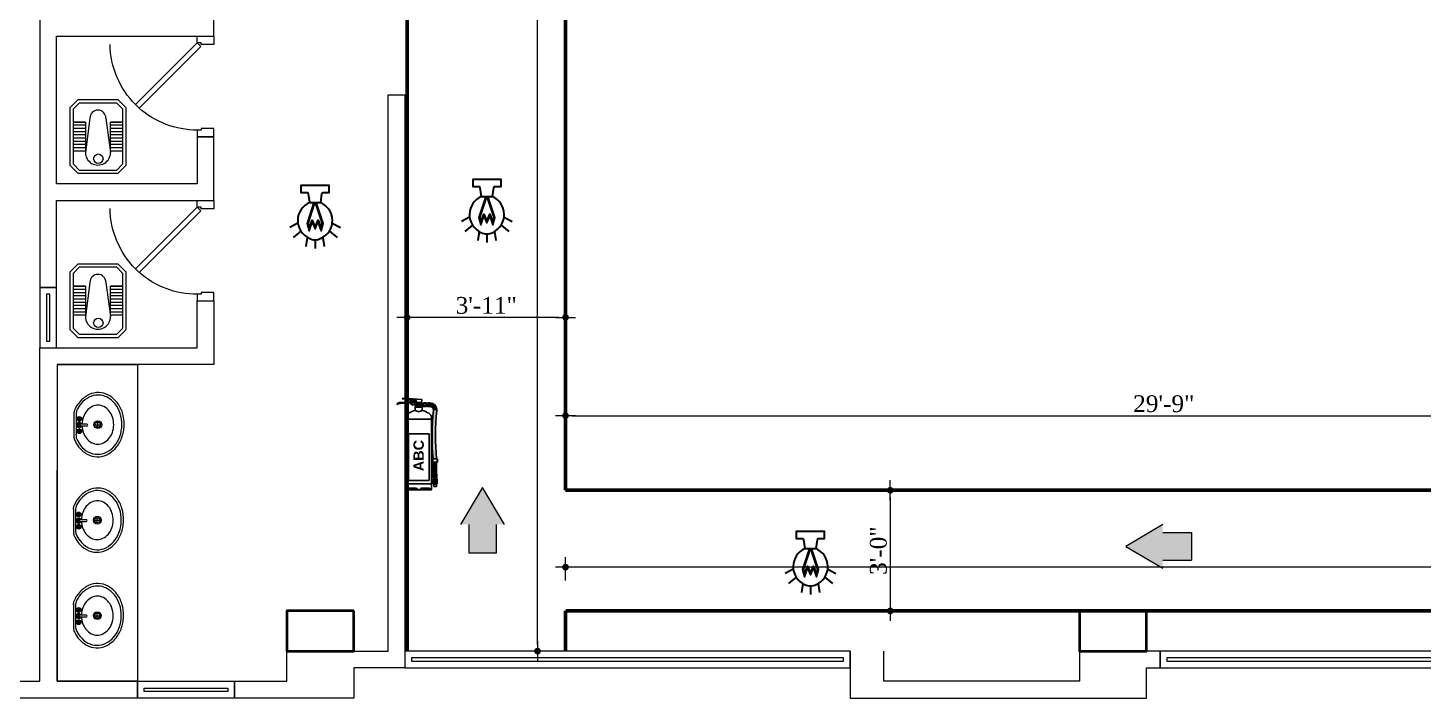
# Model space of a CAD drawing. Header units: inches. Extents: x -250485 to 735580, y -140410 to 288049.
# Drawn here: x 31276.9 to 31693.5, y 21086.4 to 21286.4 of the extents above; entities that cross this region are included whole.
import ezdxf

# ---------------------------------------------------------------- set-up
doc = ezdxf.new("R2010")
doc.units = ezdxf.units.IN
doc.header["$MEASUREMENT"] = 0
doc.header["$PDMODE"] = 35
doc.layers.get('0').update_dxf_attribs({"lineweight": 0})
doc.layers.get('Defpoints').update_dxf_attribs({"lineweight": 0})
for name, color, linetype, lineweight in [('A column', 106, 'Continuous', 40), ('A toilet', 30, 'Continuous', 0), ('A window', 150, 'Continuous', 0), ('coloum', 220, 'Continuous', 0), ('DOOR', 222, 'Continuous', 0), ('Emergency Light', 251, 'Continuous', 15), ('evacuation plan', 162, 'Continuous', 13), ('FURNITURE', 144, 'Continuous', 0), ('Layer1', 134, 'Continuous', 0), ('sheet', 7, 'Continuous', 15), ('wall', 7, 'Continuous', 0)]:
    doc.layers.add(name, color=color, linetype=linetype, lineweight=lineweight)
doc.layers.add('FIREACC', color=30, linetype='Continuous')
doc.layers.add('OUTSIDE', color=253, linetype='Continuous')
doc.styles.add('REG', font='times.ttf')
doc.styles.get("Standard").update_dxf_attribs({"font": 'arialbd.ttf', "height": 24})
doc.dimstyles.new('Dim-Pres', dxfattribs={"dimtxt": 5.5, "dimasz": 2, "dimexe": 1.5, "dimexo": 1.5, "dimgap": 1, "dimtad": 3, "dimdec": 0, "dimzin": 3, "dimdsep": 46, "dimlunit": 4, "dimtxsty": 'REG', "dimblk": 'point', "dimcen": 2, "dimclrd": 256, "dimclre": 256, "dimclrt": 7, "dimadec": 0, "dimazin": 0, "dimtfac": 0.75, "dimtdec": 0, "dimtmove": 1, "dimatfit": 3, "dimldrblk": 'point', "dimfxl": 0, "dimtolj": 1, "dimtzin": 0, "dimlwd": -1, "dimlwe": -1, "dimarcsym": 1})

# ---------------------------------------------------------------- blocks, each defined once
blk = doc.blocks.new('A$C6FAC093D')
at = {"layer": 'A window', "ltscale": 30, "elevation": 0.3}
blk.add_lwpolyline([(12.82, 10.43), (7.82, 10.43), (7.82, -7.57), (12.82, -7.57), (12.82, 10.43)], dxfattribs=at)
blk.add_lwpolyline([(10.82, 8.43), (9.82, 8.43), (9.82, -5.57), (10.82, -5.57)], close=True, dxfattribs=at)
blk = doc.blocks.new('A$C4EEE71B2')
at = {"layer": 'A window', "ltscale": 30, "elevation": 0.3}
blk.add_lwpolyline([(-22.16, 14.13), (-22.16, 9.13), (110.84, 9.13), (110.84, 14.13), (-22.16, 14.13)], dxfattribs=at)
blk.add_lwpolyline([(-20.16, 12.13), (-20.16, 11.13), (108.84, 11.13), (108.84, 12.13)], close=True, dxfattribs=at)
blk = doc.blocks.new('A$C0D471ECC')
at = {"layer": 'A window', "ltscale": 30, "elevation": 0.3}
blk.add_lwpolyline([(-50.51, 36.74), (-50.51, 31.74), (93.49, 31.74), (93.49, 36.74), (-50.51, 36.74)], dxfattribs=at)
blk.add_lwpolyline([(-48.51, 34.74), (-48.51, 33.74), (91.49, 33.74), (91.49, 34.74)], close=True, dxfattribs=at)
blk = doc.blocks.new('30 door')
at = {"layer": 'DOOR'}
blk.add_lwpolyline([(-5, 28), (-5, 30), (0, 30), (0, 27.5), (-3.75, 27.5), (-3.75, 28), (-5, 28, 0.181643), (-22.32, 21.45), (-23.38, 20.38), (-5, 2), (-5, 0), (0, 0), (0, 2.5), (-3.75, 2.5), (-3.75, 2), (-5, 2), (-3.94, 3.06), (-22.32, 21.45), (-23.38, 20.38, 0.194724), (-31, 2.42, 0.196084)], format="xyb", dxfattribs=at)
blk = doc.blocks.new('HGJGHJ')
at = {"layer": 'FURNITURE', "linetype": 'Continuous'}
for p, q in [((30654.36, 4929.01), (30651.96, 4926.61)), ((30654.36, 4929.01), (30671.65, 4929.01)), ((30671.65, 4929.01), (30674.05, 4926.61)), ((30651.96, 4914.79), (30651.96, 4926.61)), ((30654.76, 4928.05), (30652.92, 4926.21)), ((30652.92, 4915.19), (30652.92, 4926.21)), ((30654.76, 4928.05), (30671.25, 4928.05)), ((30657.53, 4923.08), (30667.73, 4924.46)), ((30658.68, 4928.05), (30667.33, 4928.05)), ((30658.68, 4924.45), (30658.68, 4928.05)), ((30658.68, 4928.05), (30658.68, 4924.45)), ((30667.33, 4924.45), (30658.68, 4924.45)), ((30659.64, 4928.05), (30659.64, 4924.45)), ((30660.6, 4928.05), (30660.6, 4924.45)), ((30661.56, 4928.05), (30661.56, 4924.45)), ((30662.52, 4928.05), (30662.52, 4924.45)), ((30663.48, 4928.05), (30663.48, 4924.45)), ((30664.44, 4928.05), (30664.44, 4924.45)), ((30665.4, 4928.05), (30665.4, 4924.45)), ((30666.37, 4928.05), (30666.37, 4924.45)), ((30667.33, 4928.05), (30667.33, 4924.45)), ((30671.25, 4928.05), (30673.09, 4926.21)), ((30673.09, 4926.21), (30673.09, 4915.19)), ((30674.05, 4926.61), (30674.05, 4914.79)), ((30657.53, 4918.27), (30667.73, 4916.93)), ((30658.68, 4916.95), (30667.33, 4916.95)), ((30658.68, 4913.35), (30658.68, 4916.95)), ((30658.68, 4916.95), (30658.68, 4913.35)), ((30659.64, 4916.95), (30659.64, 4913.35)), ((30660.6, 4916.95), (30660.6, 4913.35)), ((30661.56, 4916.95), (30661.56, 4913.35)), ((30662.52, 4916.95), (30662.52, 4913.35)), ((30663.48, 4916.95), (30663.48, 4913.35)), ((30664.44, 4916.95), (30664.44, 4913.35)), ((30665.4, 4916.95), (30665.4, 4913.35)), ((30666.37, 4916.95), (30666.37, 4913.35)), ((30667.33, 4916.95), (30667.33, 4913.35)), ((30654.36, 4912.39), (30651.96, 4914.79)), ((30654.76, 4913.35), (30652.92, 4915.19)), ((30671.65, 4912.39), (30654.36, 4912.39)), ((30671.25, 4913.35), (30654.76, 4913.35)), ((30667.33, 4913.35), (30658.68, 4913.35)), ((30673.09, 4915.19), (30671.25, 4913.35)), ((30674.05, 4914.79), (30671.65, 4912.39))]:
    blk.add_line(p, q, dxfattribs=at)
blk.add_circle((30669.61, 4920.81), 1.4, dxfattribs=at)
for centre, radius, start, end in [((30667.74, 4920.7), 3.77, 269.8864, 90.1136), ((30657.53, 4920.68), 2.4, 90, 270)]:
    blk.add_arc(centre, radius, start, end, dxfattribs=at)
blk = doc.blocks.new('Faucet - Bathroom top')
for p, q in [((-4.107, 0.125), (-4.375, 0.125)), ((-3.75, 0.4788), (-3.75, 0.75)), ((-3.5, 0.482), (-3.5, 0.75)), ((-3.1461, 0.125), (-2.875, 0.125)), ((3.143, 0.125), (2.875, 0.125)), ((3.5, 0.4788), (3.5, 0.75)), ((3.75, 0.482), (3.75, 0.75)), ((4.1039, 0.125), (4.375, 0.125)), ((-4.1039, -0.125), (-4.375, -0.125)), ((-3.75, -0.4821), (-3.75, -0.75)), ((-3.5, -0.4789), (-3.5, -0.75)), ((-3.143, -0.125), (-2.875, -0.125)), ((-0.5, -0.8639), (-0.5, -4.5)), ((0.5, -4.5), (0.5, -0.8631)), ((3.1461, -0.125), (2.875, -0.125)), ((3.5, -0.4821), (3.5, -0.75)), ((3.75, -0.4789), (3.75, -0.75)), ((4.107, -0.125), (4.375, -0.125))]:
    blk.add_line(p, q)
for centre, radius in [((-3.625, 0), 1.375), ((-4.625, 0), 0.2795), ((-3.625, 0), 0.5), ((-3.625, 1), 0.2795), ((-2.625, 0), 0.2795), ((0, 0), 0.5), ((3.625, 0), 1.375), ((2.625, 0), 0.2795), ((3.625, 0), 0.5), ((3.625, 1), 0.2795), ((4.625, 0), 0.2795), ((-3.625, -1), 0.2795), ((3.625, -1), 0.2795)]:
    blk.add_circle(centre, radius)
for centre, radius, start, end in [((-3.625, 0), 1, 105.2407, 164.2093), ((-3.625, 0), 1, 16.44125, 74.07887), ((0, 0), 1.5, 289.6514, 250.3603), ((0, 0), 1, 300.3431, 239.7554), ((3.625, 0), 1, 106.12, 164.0884), ((3.625, 0), 1, 16.23422, 73.90469), ((-3.625, 0), 1, 196.2342, 253.9047), ((-3.625, 0), 1, 286.12, 344.0884), ((0, -4.5), 0.5, 180, 0), ((3.625, 0), 1, 196.4413, 254.0789), ((3.625, 0), 1, 285.2407, 344.2093)]:
    blk.add_arc(centre, radius, start, end)
blk = doc.blocks.new('basin')
at = {"layer": 'A toilet'}
for p, q in [((4321.59, -53481.96), (4321.59, -53486.67)), ((4322.02, -53482.45), (4322.02, -53486.25)), ((4326.52, -53484.85), (4326.52, -53483.78)), ((4325.98, -53484.32), (4327.06, -53484.32))]:
    blk.add_line(p, q, dxfattribs=at)
at = {"layer": 'A toilet', "linetype": 'Continuous'}
for points in [[(4321.71, -53487.43, 0.062243), (4322.54, -53488.86, 0.104469), (4324.31, -53490.37, 0.117634), (4326.3, -53490.92, 0.117634), (4328.33, -53490.5, 0.104469), (4330.19, -53489.11, 0.090016), (4331.41, -53487.06, 0.08192), (4331.92, -53484.49, 0.08192), (4331.58, -53481.89, 0.090016), (4330.49, -53479.77, 0.104469), (4328.73, -53478.26, 0.117634), (4326.73, -53477.71, 0.117634), (4324.7, -53478.13, 0.104469), (4322.85, -53479.52, 0.081852), (4321.7, -53481.37)], [(4322.14, -53487.18, 0.066025), (4322.96, -53488.57, 0.104678), (4324.6, -53489.94, 0.118622), (4326.43, -53490.41, 0.118622), (4328.27, -53489.99, 0.104678), (4329.95, -53488.67, 0.089562), (4331.03, -53486.76, 0.081185), (4331.46, -53484.38, 0.081185), (4331.1, -53481.99, 0.089562), (4330.07, -53480.06, 0.104678), (4328.43, -53478.69, 0.118622), (4326.6, -53478.22, 0.118622), (4324.76, -53478.64, 0.104678), (4323.09, -53479.96, 0.073678), (4322.14, -53481.5, 0.073678)], [(4323.26, -53484.57, 0.066324), (4323.5, -53485.85, 0.089718), (4324.18, -53487.12, 0.104607), (4325.26, -53488.02, 0.118283), (4326.47, -53488.32, 0.118283), (4327.69, -53488.04, 0.104607), (4328.79, -53487.17, 0.089718), (4329.5, -53485.92, 0.081436), (4329.78, -53484.35, 0.081436), (4329.54, -53482.78, 0.089718), (4328.85, -53481.51, 0.104607), (4327.77, -53480.61, 0.118283), (4326.56, -53480.31, 0.118283), (4325.35, -53480.59, 0.104607), (4324.24, -53481.46, 0.089718), (4323.53, -53482.71, 0.078525), (4323.26, -53484.22, 0.078525)]]:
    blk.add_lwpolyline(points, format="xyb", dxfattribs=at)
at = {"layer": 'A toilet'}
for radius in [0.81, 0.54]:
    blk.add_circle((4326.52, -53484.32), radius, dxfattribs=at)
for centre, radius, start, end in [((4323.34, -53482), 1.76, 159.183, 181.1289), ((4326.32, -53482.54), 4.3, 166.0045, 178.8129), ((4324.24, -53486.64), 2.65, 180.7221, 197.4282), ((4326.44, -53486.15), 4.43, 181.2737, 193.4618)]:
    blk.add_arc(centre, radius, start, end, dxfattribs=at)
at = {"layer": 'A toilet', "xscale": 0.3518484480027837, "yscale": 0.3518484480027837, "zscale": 0.3518484480027837, "rotation": 90}
blk.add_blockref('Faucet - Bathroom top', (4322.69, -53484.4), dxfattribs=at)
blk = doc.blocks.new('A$C73E65062')
at = {"layer": 'A window', "ltscale": 30}
for points in [[(-62.86, 12.97), (-33.86, 12.97), (-33.86, 7.97), (-62.86, 7.97)], [(-60.86, 10.97), (-35.86, 10.97), (-35.86, 9.97), (-60.86, 9.97)]]:
    blk.add_lwpolyline(points, close=True, dxfattribs=at)
blk = doc.blocks.new('dot')
at = {"color": 4}
for p, q in [((-1.5, 0), (1.5, 0)), ((0, 1.5), (0, -1.5))]:
    blk.add_line(p, q, dxfattribs=at)
at = {"color": 6, "const_width": 0.5}
blk.add_lwpolyline([(-0.25, 0, 1), (0.25, 0, 1)], format="xyb", close=True, dxfattribs=at)
blk = doc.blocks.new('point')
blk.add_blockref('dot', (0, 0))
blk = doc.blocks.new('*D561')
at = {"layer": 'Defpoints', "color": 0, "ltscale": 30, "transparency": 16777216}
for p in [(31538.89, 21148.43), (31534.37, 21112.43), (31538.89, 21112.43)]:
    blk.add_point(p, dxfattribs=at)
at = {"layer": 'Layer1', "ltscale": 30, "transparency": 16777216}
for p, q in [((31537.39, 21148.43), (31532.87, 21148.43)), ((31534.37, 21146.43), (31534.37, 21114.43)), ((31537.39, 21112.43), (31532.87, 21112.43))]:
    blk.add_line(p, q, dxfattribs=at)
at = {"layer": 'Layer1', "ltscale": 30, "transparency": 16777216, "xscale": 2, "yscale": 2, "zscale": 2}
for p, rotation in [((31534.37, 21148.43), 90), ((31534.37, 21112.43), 270)]:
    blk.add_blockref('point', p, dxfattribs=dict(at, rotation=rotation))
at = {"layer": 'Layer1', "color": 7, "ltscale": 30, "transparency": 16777216, "insert": (31530.83, 21130.43), "char_height": 5, "attachment_point": 5, "rotation": 90, "style": 'REG'}
blk.add_mtext('\\A1;3\'-0"', dxfattribs=at)
blk = doc.blocks.new('A$C16DB04AD')
at = {"layer": 'Emergency Light', "color": 154, "lineweight": 30}
for p, q in [((-6.54, -14.39), (-9.59, -15.98)), ((6.54, -14.39), (9.59, -15.98)), ((-5.43, -17.4), (-8.33, -19.77)), ((-2.95, -19.78), (-3.46, -23.22)), ((0, -20.7), (0, -24)), ((2.95, -19.78), (3.46, -23.22)), ((5.43, -17.4), (8.33, -19.77))]:
    blk.add_line(p, q, dxfattribs=at)
blk.add_lwpolyline([(-2, -6.57), (-2.49, -3.28, 0.371278), (-2.94, -2.89), (-5.25, -2.89), (-5.25, 0), (5.25, 0), (5.25, -2.89), (2.94, -2.89, 0.371278), (2.49, -3.28), (2, -6.57)], format="xyb", dxfattribs=at)
at = {"layer": 'Emergency Light', "color": 1, "lineweight": 30}
blk.add_lwpolyline([(-0.43, -6.57), (-3.01, -14.48), (-2.28, -17.27), (-1.1, -13.91), (0, -16.5), (1.1, -13.91), (2.28, -17.27), (3.01, -14.48), (0.43, -6.57)], dxfattribs=at)
blk.add_lwpolyline([(0.43, -7.28, 0.690361), (-0.43, -7.28), (-2.75, -14.5), (-2.25, -16.42), (-1.12, -13.21), (0, -15.86), (1.12, -13.21), (2.25, -16.42), (2.75, -14.5), (0.43, -7.28)], format="xyb", dxfattribs=at)
at = {"layer": 'Emergency Light', "color": 154, "lineweight": 30}
blk.add_lwpolyline([(-2.02, -6.58), (2, -6.57)], dxfattribs=at)
for centre, radius, start, end in [((0.78, -13.41), 7.38, 112.0671, 245.9767), ((-0.78, -13.41), 7.38, 294.0233, 67.9329), ((0, -15.96), 4.74, 241.9689, 298.0311)]:
    blk.add_arc(centre, radius, start, end, dxfattribs=at)
blk = doc.blocks.new('hfev')
at = {"layer": 'evacuation plan'}
h = blk.add_hatch(color=60, dxfattribs=at)
h.dxf.hatch_style = 1
h.paths.add_polyline_path([(40299.06, 13041.14), (40287.18, 13021.16), (40310.94, 13021.16)])
h.paths.add_polyline_path([(40306.54, 13021.16), (40291.58, 13021.16), (40291.58, 13005.53), (40306.54, 13005.53)])
at = {"layer": 'evacuation plan', "color": 9, "true_color": 0xafd9aa}
for p, q in [((40287.18, 13021.16), (40299.06, 13041.14)), ((40299.06, 13041.14), (40310.94, 13021.16)), ((40291.58, 13021.16), (40291.58, 13005.53)), ((40306.54, 13021.16), (40306.54, 13005.53)), ((40291.58, 13005.53), (40306.54, 13005.53))]:
    blk.add_line(p, q, dxfattribs=at)
blk = doc.blocks.new('*U196')
at = {"layer": 'OUTSIDE', "linetype": 'Continuous'}
for points in [[(-85.3, 498), (-100.1, 481.8), (-46.6, 485.8)], [(-46.6, 485.8), (-100.1, 481.8), (-64, 484)], [(-64.2, 504), (-85.3, 498), (-52.4, 503.4)], [(-52.4, 503.4), (-85.3, 498), (-46.6, 502.2)], [(-43.2, 502.2), (-85.3, 498), (-43.2, 485.8)], [(-85.3, 498), (-43.2, 502.2), (-46.6, 502.2)], [(-85.3, 498), (-46.6, 485.8), (-43.2, 485.8)], [(-52.4, 503.4), (-58.3, 504), (-64.2, 504)], [(-46.6, 485.8), (-64, 484), (-52.4, 484.6)], [(-100.1, 481.8), (-104.2, 460.2), (-78.9, 477.6)], [(-78.9, 477.6), (-104.2, 460.2), (-84.3, 462.4)], [(-84.3, 462.4), (-104.2, 460.2), (-76.6, 321.2)], [(-104.2, 460.2), (-96.6, 320.1), (-76.6, 321.2)], [(-64, 484), (-100.1, 481.8), (-78.9, 477.6)], [(-52.4, 484.6), (-64, 484), (-58.3, 484)], [(-96.6, 320.1), (-102.4, 180), (-82.5, 180)], [(-76.6, 321.2), (-96.6, 320.1), (-82.5, 180)], [(-102.8, 111), (-104.2, 62), (-84.2, 62)], [(-82, 160), (-102.8, 111), (-82.8, 111)], [(-102, 160), (-102.8, 111), (-82, 160)], [(-82.8, 111), (-102.8, 111), (-84.2, 62)]]:
    blk.add_solid(points, dxfattribs=at)
blk = doc.blocks.new('*U195')
at = {"layer": 'OUTSIDE', "linetype": 'Continuous'}
for points in [[(0, 488.3), (-0.7, 487.2), (0.9, 485.5)], [(-0.7, 487.2), (-0.3, 486), (0.9, 485.5)], [(0.4, 499.9), (0, 488.3), (0.9, 485.5)], [(0.8, 499.9), (0.4, 499.9), (0.9, 485.5)], [(0.9, 499.9), (0.8, 499.9), (0.9, 485.5)], [(0.9, 499.9), (0.9, 485.5), (1.7, 488.3)], [(1.2, 499.9), (0.9, 499.9), (1.7, 488.3)], [(1.7, 488.3), (0.9, 485.5), (2.4, 487.2)], [(2.4, 487.2), (0.9, 485.5), (2, 486)]]:
    blk.add_solid(points, dxfattribs=at)
blk = doc.blocks.new('ABC')
at = {"layer": 'FIREACC', "color": 11}
for p, q in [((-39154.2, 31706.6), (-39205.4, 31703.9)), ((-39153.3, 31701.1), (-39200, 31699.5)), ((-39151.6, 31714.1), (-39192.8, 31719.9)), ((-39100.5, 31717.2), (-39188.6, 31723.6)), ((-39133.8, 31707.7), (-39153.8, 31706.7)), ((-39127.3, 31701.9), (-39152.9, 31701.1)), ((-39135.7, 31711.8), (-39151.1, 31714)), ((-39133.7, 31709.3), (-39133.9, 31706.3)), ((-39099.5, 31682), (-39131.5, 31682)), ((-39131.5, 31682), (-39131.5, 31666)), ((-39126.8, 31704), (-39131.4, 31703.7)), ((-39100.3, 31685.2), (-39130.7, 31685.2)), ((-39130.7, 31683.6), (-39130.7, 31682)), ((-39100.3, 31683.6), (-39130.7, 31683.6)), ((-39129.4, 31697.8), (-39129.4, 31701.2)), ((-39129.4, 31701.2), (-39127.5, 31701.2)), ((-39129.4, 31685.2), (-39129.4, 31697.1)), ((-39127, 31701.2), (-39101.6, 31701.2)), ((-39105.9, 31702.6), (-39126.8, 31701.9)), ((-39105.9, 31705.1), (-39126.3, 31704)), ((-39106, 31703.5), (-39105.9, 31705.1)), ((-39102.2, 31701.2), (-39101.8, 31707.1)), ((-39100.5, 31717.2), (-39101.7, 31701.2)), ((-39101.6, 31685.2), (-39101.6, 31701.2)), ((-39100.3, 31683.6), (-39100.3, 31682)), ((-39099.5, 31682), (-39099.5, 31666)), ((-39175.5, 31633.6), (-39175.5, 31300.6)), ((-39055.5, 31633.6), (-39055.5, 31300.6)), ((-39128.8, 31305.6), (-39163.6, 31305.6)), ((-39102.2, 31305.6), (-39066.5, 31305.6))]:
    blk.add_line(p, q, dxfattribs=at)
for centre, radius in [((-39115.5, 31693.2), 8), ((-39115.5, 31693.2), 7.11), ((-39104.1, 31703.3), 0.818)]:
    blk.add_circle(centre, radius, dxfattribs=at)
for centre, radius, start, end in [((-39201.9, 31687.7), 16.6, 102.07309, 158.07865), ((-39195.2, 31655.6), 44.2, 96.19339, 120.02539), ((-39188.8, 31719.6), 4, 85.8388, 175.8388), ((-39115, 31581.1), 86.5, 100.99993, 123.20795), ((-39136.1, 31709.5), 2.4, 355.8388, 82.00949), ((-39131.5, 31706.1), 2.4, 175.8388, 273.07991), ((-39130.7, 31684.4), 0.8, 90, 270), ((-39104.1, 31703.3), 1.96, 175.8388, 355.8388), ((-39100.3, 31684.4), 0.8, 270, 90), ((-39116, 31581.1), 86.5, 56.79205, 79.00007), ((-39149.4, 31630.6), 26.3, 119.53105, 173.38982), ((-39081.6, 31630.6), 26.3, 6.61018, 60.46895), ((-39171.3, 31302.3), 4.51, 202.08138, 252.76633), ((-39172.9, 31302.4), 4.45, 276.37731, 340.98679), ((-39160, 31298.3), 9.06, 135.26832, 162.98104), ((-39164, 31301.8), 3.74, 83.25735, 130.41736), ((-39128.4, 31298.8), 6.79, 39.64174, 93.39989), ((-39115.8, 31305.7), 7.75, 199.80056, 272.52003), ((-39115.2, 31305.7), 7.75, 267.47997, 340.19944), ((-39102.6, 31298.8), 6.79, 86.60011, 140.35826), ((-39067, 31301.8), 3.74, 49.58264, 96.74265), ((-39071, 31298.3), 9.06, 17.01896, 44.73168), ((-39058.1, 31302.4), 4.45, 199.01321, 263.62269), ((-39059.7, 31302.3), 4.51, 287.23367, 337.91862)]:
    blk.add_arc(centre, radius, start, end, dxfattribs=at)
at = {"layer": 'OUTSIDE', "color": 11}
for p, q in [((-39125.1, 31706.4), (-39126.9, 31706.4)), ((-39126.9, 31705.7), (-39125.1, 31705.7)), ((-39118.4, 31695), (-39120.3, 31696.2)), ((-39116.2, 31689.4), (-39118.2, 31699.8)), ((-39115.8, 31697.9), (-39116.2, 31688.6)), ((-39115.8, 31697.9), (-39115.5, 31697.9)), ((-39115.8, 31697.9), (-39115.5, 31697.9)), ((-39115.1, 31697.9), (-39115.5, 31697.9)), ((-39115.1, 31697.9), (-39114.8, 31688.6)), ((-39114.8, 31689.4), (-39112.8, 31699.8)), ((-39112.6, 31695), (-39110.7, 31696.2)), ((-39101.7, 31701.2), (-39102.2, 31701.2)), ((-39096.3, 31699.5), (-39101.6, 31699.5)), ((-39096.3, 31695.5), (-39101.6, 31695.5)), ((-39096.3, 31690.9), (-39101.6, 31690.9)), ((-39096.3, 31686.9), (-39101.6, 31686.9)), ((-39096.3, 31699.5), (-39096.3, 31686.9)), ((-39080.4, 31698.9), (-39092, 31698.9)), ((-39080.3, 31697.8), (-39092, 31697.8)), ((-39080.3, 31688.6), (-39092, 31688.6)), ((-39080.4, 31687.5), (-39092, 31687.5)), ((-39080.3, 31701.2), (-39091.7, 31701.2)), ((-39080.3, 31685.2), (-39091.7, 31685.2)), ((-39080.3, 31701.2), (-39080.3, 31685.2)), ((-39080.2, 31686.6), (-39077.6, 31686.6)), ((-39063.4, 31685.2), (-39068.2, 31685.2)), ((-39055.5, 31626), (-39175.5, 31626)), ((-39055.5, 31326), (-39175.5, 31326)), ((-39058.3, 31298), (-39172.7, 31298))]:
    blk.add_line(p, q, dxfattribs=at)
at = {"layer": 'OUTSIDE', "color": 1}
for p, q in [((-39080.2, 31699.8), (-39077.6, 31699.8)), ((-39063.4, 31701.2), (-39068.2, 31701.2)), ((-39163.5, 31341.8), (-39163.5, 31557.8)), ((-39163.5, 31557.8), (-39067.5, 31557.8)), ((-39067.5, 31557.8), (-39067.5, 31341.8)), ((-39055.5, 31442), (-39027.5, 31442)), ((-39055.5, 31426), (-39027.5, 31426)), ((-39049.5, 31442), (-39049.5, 31426)), ((-39029.6, 31442), (-39029.6, 31426)), ((-39027.5, 31442), (-39027.5, 31426)), ((-39067.5, 31341.8), (-39163.5, 31341.8)), ((-39049, 31347.6), (-39049, 31346)), ((-39049, 31347.6), (-39029.8, 31347.6)), ((-39048.6, 31346), (-39049, 31346)), ((-39049, 31346), (-39049, 31328)), ((-39048.6, 31345.9), (-39048.6, 31328)), ((-39043.3, 31346), (-39045.7, 31346)), ((-39045.7, 31345.9), (-39045.7, 31328)), ((-39043.3, 31345.9), (-39043.3, 31328)), ((-39040.6, 31326), (-39040.6, 31346)), ((-39040.6, 31326), (-39040.6, 31346)), ((-39040.6, 31346), (-39038.2, 31346)), ((-39038.2, 31326), (-39038.2, 31346)), ((-39035.6, 31346), (-39033.2, 31346)), ((-39035.6, 31345.9), (-39035.6, 31328)), ((-39033.2, 31345.9), (-39033.2, 31328)), ((-39030.3, 31346), (-39029.8, 31346)), ((-39030.3, 31345.9), (-39030.3, 31328)), ((-39029.8, 31347.6), (-39029.8, 31346)), ((-39029.8, 31346), (-39029.8, 31328)), ((-39047.4, 31326), (-39031.4, 31326)), ((-39046.2, 31325), (-39046.2, 31326)), ((-39032.6, 31325), (-39046.2, 31325)), ((-39045.7, 31325), (-39045.7, 31314)), ((-39033.2, 31324.1), (-39045.7, 31324.1)), ((-39045.7, 31314), (-39033.2, 31314)), ((-39033.2, 31325), (-39033.2, 31314)), ((-39032.6, 31325), (-39032.6, 31326))]:
    blk.add_line(p, q, dxfattribs=at)
at = {"layer": 'OUTSIDE', "color": 11}
for centre, radius, start, end in [((-39140.2, 31705.9), 14, 1.77957, 358.97453), ((-39140.2, 31705.9), 13.6, 1.83687, 358.94152), ((-39118, 31687.9), 25.7, 238.3845, 275.60378), ((-39126.9, 31706), 0.343, 90, 270), ((-39125.1, 31706), 0.343, 270, 90), ((-39115.5, 31693.2), 5.65, 115.63076, 148.08375), ((-39115.5, 31693.2), 3.41, 125.50028, 148.08375), ((-39115.5, 31687.6), 1.22, 124.19912, 55.3937), ((-39113.4, 31689.8), 27.6, 265.6954, 300.31632), ((-39115.5, 31693.2), 3.41, 31.91625, 54.49972), ((-39115.5, 31693.2), 5.65, 31.91625, 64.36924), ((-39091.5, 31693.8), 7.45, 91.18835, 129.78732), ((-39091.5, 31692.6), 7.45, 230.21268, 268.81165), ((-39089.6, 31693.2), 5.13, 117.45336, 242.54664), ((-39091.9, 31700.9), 1.98, 181.04736, 268.0119), ((-39091.9, 31685.5), 1.98, 91.9881, 178.95264), ((-39066.2, 31730.2), 45.1, 255.45516, 267.51639), ((-39063.5, 31669), 32.2, 354.97374, 89.84436), ((-39063.5, 31669), 16.2, 356.22735, 89.67485), ((-37883.4, 31547.2), 1170.2, 174.07729, 185.15561)]:
    blk.add_arc(centre, radius, start, end, dxfattribs=at)
at = {"layer": 'OUTSIDE', "color": 1}
for centre, radius, start, end in [((-39066.2, 31656.2), 45.1, 92.48361, 104.54484), ((-37872.2, 31546.6), 1165.4, 174.11132, 185.14939), ((-35847.1, 31458.9), 3202.3, 180.58939, 181.99252), ((-35847.1, 31458.9), 3186.3, 180.59235, 182.00253), ((-39046.1, 31328.7), 2.97, 192.25412, 244.01904), ((-39045.7, 31328.7), 2.97, 192.25412, 244.01904), ((-39042.8, 31328.7), 2.97, 192.25412, 244.01904), ((-39040.4, 31328.7), 2.97, 192.25412, 244.01904), ((-39038.5, 31328.7), 2.97, 295.98096, 347.74588), ((-39036.1, 31328.7), 2.97, 295.98096, 347.74588), ((-39033.2, 31328.7), 2.97, 295.98096, 347.74588), ((-39032.7, 31328.7), 2.97, 295.98096, 347.74588)]:
    blk.add_arc(centre, radius, start, end, dxfattribs=at)
at = {"layer": 'OUTSIDE', "color": 11, "linetype": 'Continuous', "xscale": -0.8000000000029104, "yscale": 0.7999999999992724, "zscale": 0.7999999999999443}
blk.add_blockref('*U195', (-39114.8, 31298), dxfattribs=at)
at = {"layer": 'OUTSIDE', "color": 1, "linetype": 'Continuous', "xscale": -0.8000000000029104, "yscale": 0.7999999999992724, "zscale": 0.7999999999999443}
blk.add_blockref('*U196', (-39114.8, 31298), dxfattribs=at)
at = {"layer": 'sheet', "color": 5, "insert": (-39091, 31384.5), "char_height": 48, "width": 165, "attachment_point": 7, "rotation": 90}
blk.add_mtext('{\\C6;ABC}', dxfattribs=at)
blk = doc.blocks.new('*D749')
at = {"layer": 'Defpoints', "color": 0, "ltscale": 30, "transparency": 16777216}
for p in [(31794.66, 21170.7), (31437.41, 21148.43), (31794.66, 21148.43)]:
    blk.add_point(p, dxfattribs=at)
at = {"layer": 'Layer1', "ltscale": 30, "transparency": 16777216}
for p, q in [((31437.41, 21166.7), (31437.41, 21172.2)), ((31439.41, 21170.7), (31792.66, 21170.7)), ((31794.66, 21166.7), (31794.66, 21172.2))]:
    blk.add_line(p, q, dxfattribs=at)
at = {"layer": 'Layer1', "ltscale": 30, "transparency": 16777216, "xscale": 2, "yscale": 2, "zscale": 2, "rotation": 180}
blk.add_blockref('point', (31437.41, 21170.7), dxfattribs=at)
at = {"layer": 'Layer1', "ltscale": 30, "transparency": 16777216, "xscale": 2, "yscale": 2, "zscale": 2}
blk.add_blockref('point', (31794.66, 21170.7), dxfattribs=at)
at = {"layer": 'Layer1', "color": 7, "ltscale": 30, "transparency": 16777216, "insert": (31616.03, 21174.25), "char_height": 5, "attachment_point": 5, "style": 'REG'}
blk.add_mtext('\\A1;29\'-9"', dxfattribs=at)
blk = doc.blocks.new('*D752')
at = {"layer": 'Defpoints', "color": 0, "ltscale": 30, "transparency": 16777216}
for p in [(31437.41, 21125.49), (31437.41, 21112.43), (32571.92, 21112.43)]:
    blk.add_point(p, dxfattribs=at)
at = {"layer": 'Layer1', "ltscale": 30, "transparency": 16777216}
for p, q in [((31437.41, 21121.49), (31437.41, 21126.99)), ((32569.92, 21125.49), (31439.41, 21125.49)), ((32571.92, 21121.49), (32571.92, 21126.99))]:
    blk.add_line(p, q, dxfattribs=at)
at = {"layer": 'Layer1', "ltscale": 30, "transparency": 16777216, "xscale": 2, "yscale": 2, "zscale": 2, "rotation": 180}
blk.add_blockref('point', (31437.41, 21125.49), dxfattribs=at)
at = {"layer": 'Layer1', "ltscale": 30, "transparency": 16777216, "xscale": 2, "yscale": 2, "zscale": 2}
blk.add_blockref('point', (32571.92, 21125.49), dxfattribs=at)
at = {"layer": 'Layer1', "color": 7, "ltscale": 30, "transparency": 16777216, "insert": (32004.66, 21129.05), "char_height": 5, "attachment_point": 5, "style": 'REG'}
blk.add_mtext('\\A1;94\'-7"', dxfattribs=at)
blk = doc.blocks.new('*D753')
at = {"layer": 'Defpoints', "color": 0, "ltscale": 30, "transparency": 16777216}
for p in [(31429.04, 21514.15), (31437.41, 21514.15), (31437.41, 21100.43)]:
    blk.add_point(p, dxfattribs=at)
at = {"layer": 'Layer1', "ltscale": 30, "transparency": 16777216}
for p, q in [((31433.04, 21514.15), (31427.54, 21514.15)), ((31429.04, 21102.43), (31429.04, 21512.15)), ((31433.04, 21100.43), (31427.54, 21100.43))]:
    blk.add_line(p, q, dxfattribs=at)
at = {"layer": 'Layer1', "ltscale": 30, "transparency": 16777216, "xscale": 2, "yscale": 2, "zscale": 2}
for p, rotation in [((31429.04, 21514.15), 90), ((31429.04, 21100.43), 270)]:
    blk.add_blockref('point', p, dxfattribs=dict(at, rotation=rotation))
at = {"layer": 'Layer1', "color": 7, "ltscale": 30, "transparency": 16777216, "insert": (31425.49, 21307.29), "char_height": 5, "attachment_point": 5, "rotation": 90, "style": 'REG'}
blk.add_mtext('\\A1;34\'-6"', dxfattribs=at)
blk = doc.blocks.new('*D760')
at = {"layer": 'Defpoints', "color": 0, "ltscale": 30, "transparency": 16777216}
for p in [(31390.08, 21200.05), (31390.08, 21196.12), (31437.41, 21196.12)]:
    blk.add_point(p, dxfattribs=at)
at = {"layer": 'Layer1', "ltscale": 30, "transparency": 16777216}
for p, q in [((31390.08, 21197.62), (31390.08, 21201.55)), ((31435.41, 21200.05), (31392.08, 21200.05)), ((31437.41, 21197.62), (31437.41, 21201.55))]:
    blk.add_line(p, q, dxfattribs=at)
at = {"layer": 'Layer1', "ltscale": 30, "transparency": 16777216, "xscale": 2, "yscale": 2, "zscale": 2, "rotation": 180}
blk.add_blockref('point', (31390.08, 21200.05), dxfattribs=at)
at = {"layer": 'Layer1', "ltscale": 30, "transparency": 16777216, "xscale": 2, "yscale": 2, "zscale": 2}
blk.add_blockref('point', (31437.41, 21200.05), dxfattribs=at)
at = {"layer": 'Layer1', "color": 7, "ltscale": 30, "transparency": 16777216, "insert": (31413.74, 21203.6), "char_height": 5, "attachment_point": 5, "style": 'REG'}
blk.add_mtext('\\A1;3\'-11"', dxfattribs=at)

msp = doc.modelspace()

# ---------------------------------------------------------------- linework, layer by layer
at = {"layer": 'A column', "color": 7}
for points in [[(31374.16, 21112.43), (31354.16, 21112.43), (31354.16, 21100.43), (31374.16, 21100.43), (31374.16, 21112.43)], [(31610.91, 21112.43), (31590.91, 21112.43), (31590.91, 21100.43), (31610.91, 21100.43), (31610.91, 21112.43)]]:
    msp.add_lwpolyline(points, dxfattribs=at)
at = {"layer": 'coloum', "color": 7, "ltscale": 30}
for p, q in [((31522.41, 21100.43), (31522.41, 21100.43)), ((31522.41, 21100.43), (31522.41, 21086.43)), ((31532.41, 21091.43), (31532.41, 21100.43)), ((31532.41, 21100.43), (31532.41, 21100.43)), ((31614.91, 21100.43), (31590.91, 21100.43)), ((31590.91, 21100.43), (31590.91, 21091.43)), ((31614.91, 21095.43), (31614.91, 21100.43)), ((31610.91, 21086.43), (31610.91, 21095.43)), ((31610.91, 21095.43), (31614.91, 21095.43)), ((31590.91, 21091.43), (31532.41, 21091.43)), ((31522.41, 21086.43), (31610.91, 21086.43))]:
    msp.add_line(p, q, dxfattribs=at)
for points in [[(31280.41, 21208.93), (31285.41, 21208.93), (31285.41, 21234.93), (31332.41, 21234.93), (31332.41, 21253.93), (31327.41, 21253.93), (31327.41, 21239.93), (31285.41, 21239.93), (31285.41, 21283.93), (31332.41, 21283.93), (31332.41, 21302.93), (31327.41, 21302.93), (31327.41, 21288.93), (31280.41, 21288.93), (31280.41, 21208.93)], [(31354.16, 21100.43), (31384.41, 21100.43), (31384.41, 21266.43), (31389.41, 21266.43), (31389.41, 21100.43), (31389.41, 21095.43), (31374.16, 21095.43), (31374.16, 21086.43), (31338.59, 21086.43), (31338.59, 21091.43), (31354.16, 21091.43), (31354.16, 21100.43)], [(31309.59, 21086.43), (31280.41, 21086.43), (31198.16, 21086.43), (31198.16, 21100.43), (31203.16, 21100.43), (31203.16, 21091.43), (31280.41, 21091.43), (31280.41, 21190.93), (31327.41, 21190.93), (31327.41, 21204.93), (31332.41, 21204.93), (31332.41, 21185.93), (31285.59, 21185.93), (31285.59, 21091.43), (31309.59, 21091.43), (31309.59, 21086.43)]]:
    msp.add_lwpolyline(points, dxfattribs=at)
at = {"layer": 'coloum', "color": 7}
msp.add_lwpolyline([(31285.59, 21185.93), (31309.59, 21185.93), (31309.59, 21091.43), (31309.59, 21091.43), (31309.59, 21091.43), (31285.59, 21091.43), (31285.59, 21154.43)], dxfattribs=at)
at = {"layer": 'wall', "color": 75, "lineweight": 53, "ltscale": 100000}
for points in [[(31390.08, 21100.43), (31390.08, 21562.15)], [(31437.41, 21310.75), (31437.41, 21148.43)], [(31794.66, 21148.43), (31437.41, 21148.43)], [(31437.41, 21112.43), (31437.41, 21100.43)], [(31437.45, 21112.43), (32571.92, 21112.43), (32571.92, 21100.43)]]:
    msp.add_lwpolyline(points, dxfattribs=at)

# ---------------------------------------------------------------- block references
at = {"layer": 'coloum', "color": 7, "xscale": -1, "rotation": 180}
for p in [(31332.41, 21283.93), (31332.41, 21234.93)]:
    msp.add_blockref('30 door', p, dxfattribs=at)
at = {"layer": 'coloum', "color": 7, "rotation": 270}
for p in [(26377.1, 51917.01), (26377.1, 51868.01)]:
    msp.add_blockref('HGJGHJ', p, dxfattribs=at)
at = {"layer": 'coloum', "color": 7, "ltscale": 30}
for name, p in [('A$C6FAC093D', (31272.58, 21198.5, -0.3)), ('A$C4EEE71B2', (31411.57, 21086.29, -0.3)), ('A$C0D471ECC', (31665.42, 21063.69, -0.3)), ('A$C73E65062', (31372.44, 21078.46))]:
    msp.add_blockref(name, p, dxfattribs=at)
at = {"layer": 'coloum', "color": 7, "xscale": 1.450971016180119, "yscale": 1.450971016194671, "zscale": 1.45097101618495}
for p in [(25020.12, 98772.21), (25019.95, 98743.71), (25019.95, 98715.21)]:
    msp.add_blockref('basin', p, dxfattribs=at)
at = {"layer": 'Emergency Light', "lineweight": 30, "xscale": 0.7868064756185049, "yscale": 0.7868064756185049, "zscale": 0.7868064756213451}
for p in [(31413.91, 21241.26), (31362.63, 21239.48), (31510.54, 21136.2)]:
    msp.add_blockref('A$C16DB04AD', p, dxfattribs=at)
at = {"layer": 'evacuation plan', "color": 11, "true_color": 0xf27172, "xscale": -0.5499328878868255, "yscale": 0.5499328878868255, "zscale": 0.5499328876488784}
msp.add_blockref('hfev', (53574.39, 13977.51), dxfattribs=at)
at = {"layer": 'evacuation plan', "color": 11, "true_color": 0xf27172, "xscale": -0.5499328878868255, "yscale": 0.5499328878868255, "zscale": 0.5499328876488784, "rotation": 90}
msp.add_blockref('hfev', (38776.5, 43293.49), dxfattribs=at)
at = {"layer": 'wall', "color": 1, "lineweight": 53, "xscale": 0.06433683165232651, "yscale": 0.06433683165232651, "zscale": 0.06433683165094806}
msp.add_blockref('ABC', (33910.13, 19134.94), dxfattribs=at)

# ---------------------------------------------------------------- dimensions: what is measured, and where the dimension line sits
at = {"layer": 'Layer1', "ltscale": 30}
for base, p1, p2, picture, middle in [((31429.04, 21514.15), (31437.41, 21100.43), (31437.41, 21514.15), '*D753', (31425.49, 21307.29)), ((31534.37, 21112.43), (31538.89, 21148.43), (31538.89, 21112.43), '*D561', (31530.83, 21130.43))]:
    dim = msp.add_linear_dim(base=base, p1=p1, p2=p2, angle=90, dimstyle='Dim-Pres', override={"dimtxt": 5, "dimfxl": 4, "dimfxlon": 1}, dxfattribs=at)
    dim.commit()
    dim.dimension.update_dxf_attribs({"geometry": picture, "text_midpoint": middle})
for base, p1, p2, picture, middle in [((31390.08, 21200.05), (31437.41, 21196.12), (31390.08, 21196.12), '*D760', (31413.74, 21203.6)), ((31794.66, 21170.7), (31437.41, 21148.43), (31794.66, 21148.43), '*D749', (31616.03, 21174.25)), ((31437.41, 21125.49), (32571.92, 21112.43), (31437.41, 21112.43), '*D752', (32004.66, 21129.05))]:
    dim = msp.add_linear_dim(base=base, p1=p1, p2=p2, dimstyle='Dim-Pres', override={"dimtxt": 5, "dimfxl": 4, "dimfxlon": 1}, dxfattribs=at)
    dim.commit()
    dim.dimension.update_dxf_attribs({"geometry": picture, "text_midpoint": middle})

doc.saveas('drawing.dxf')
